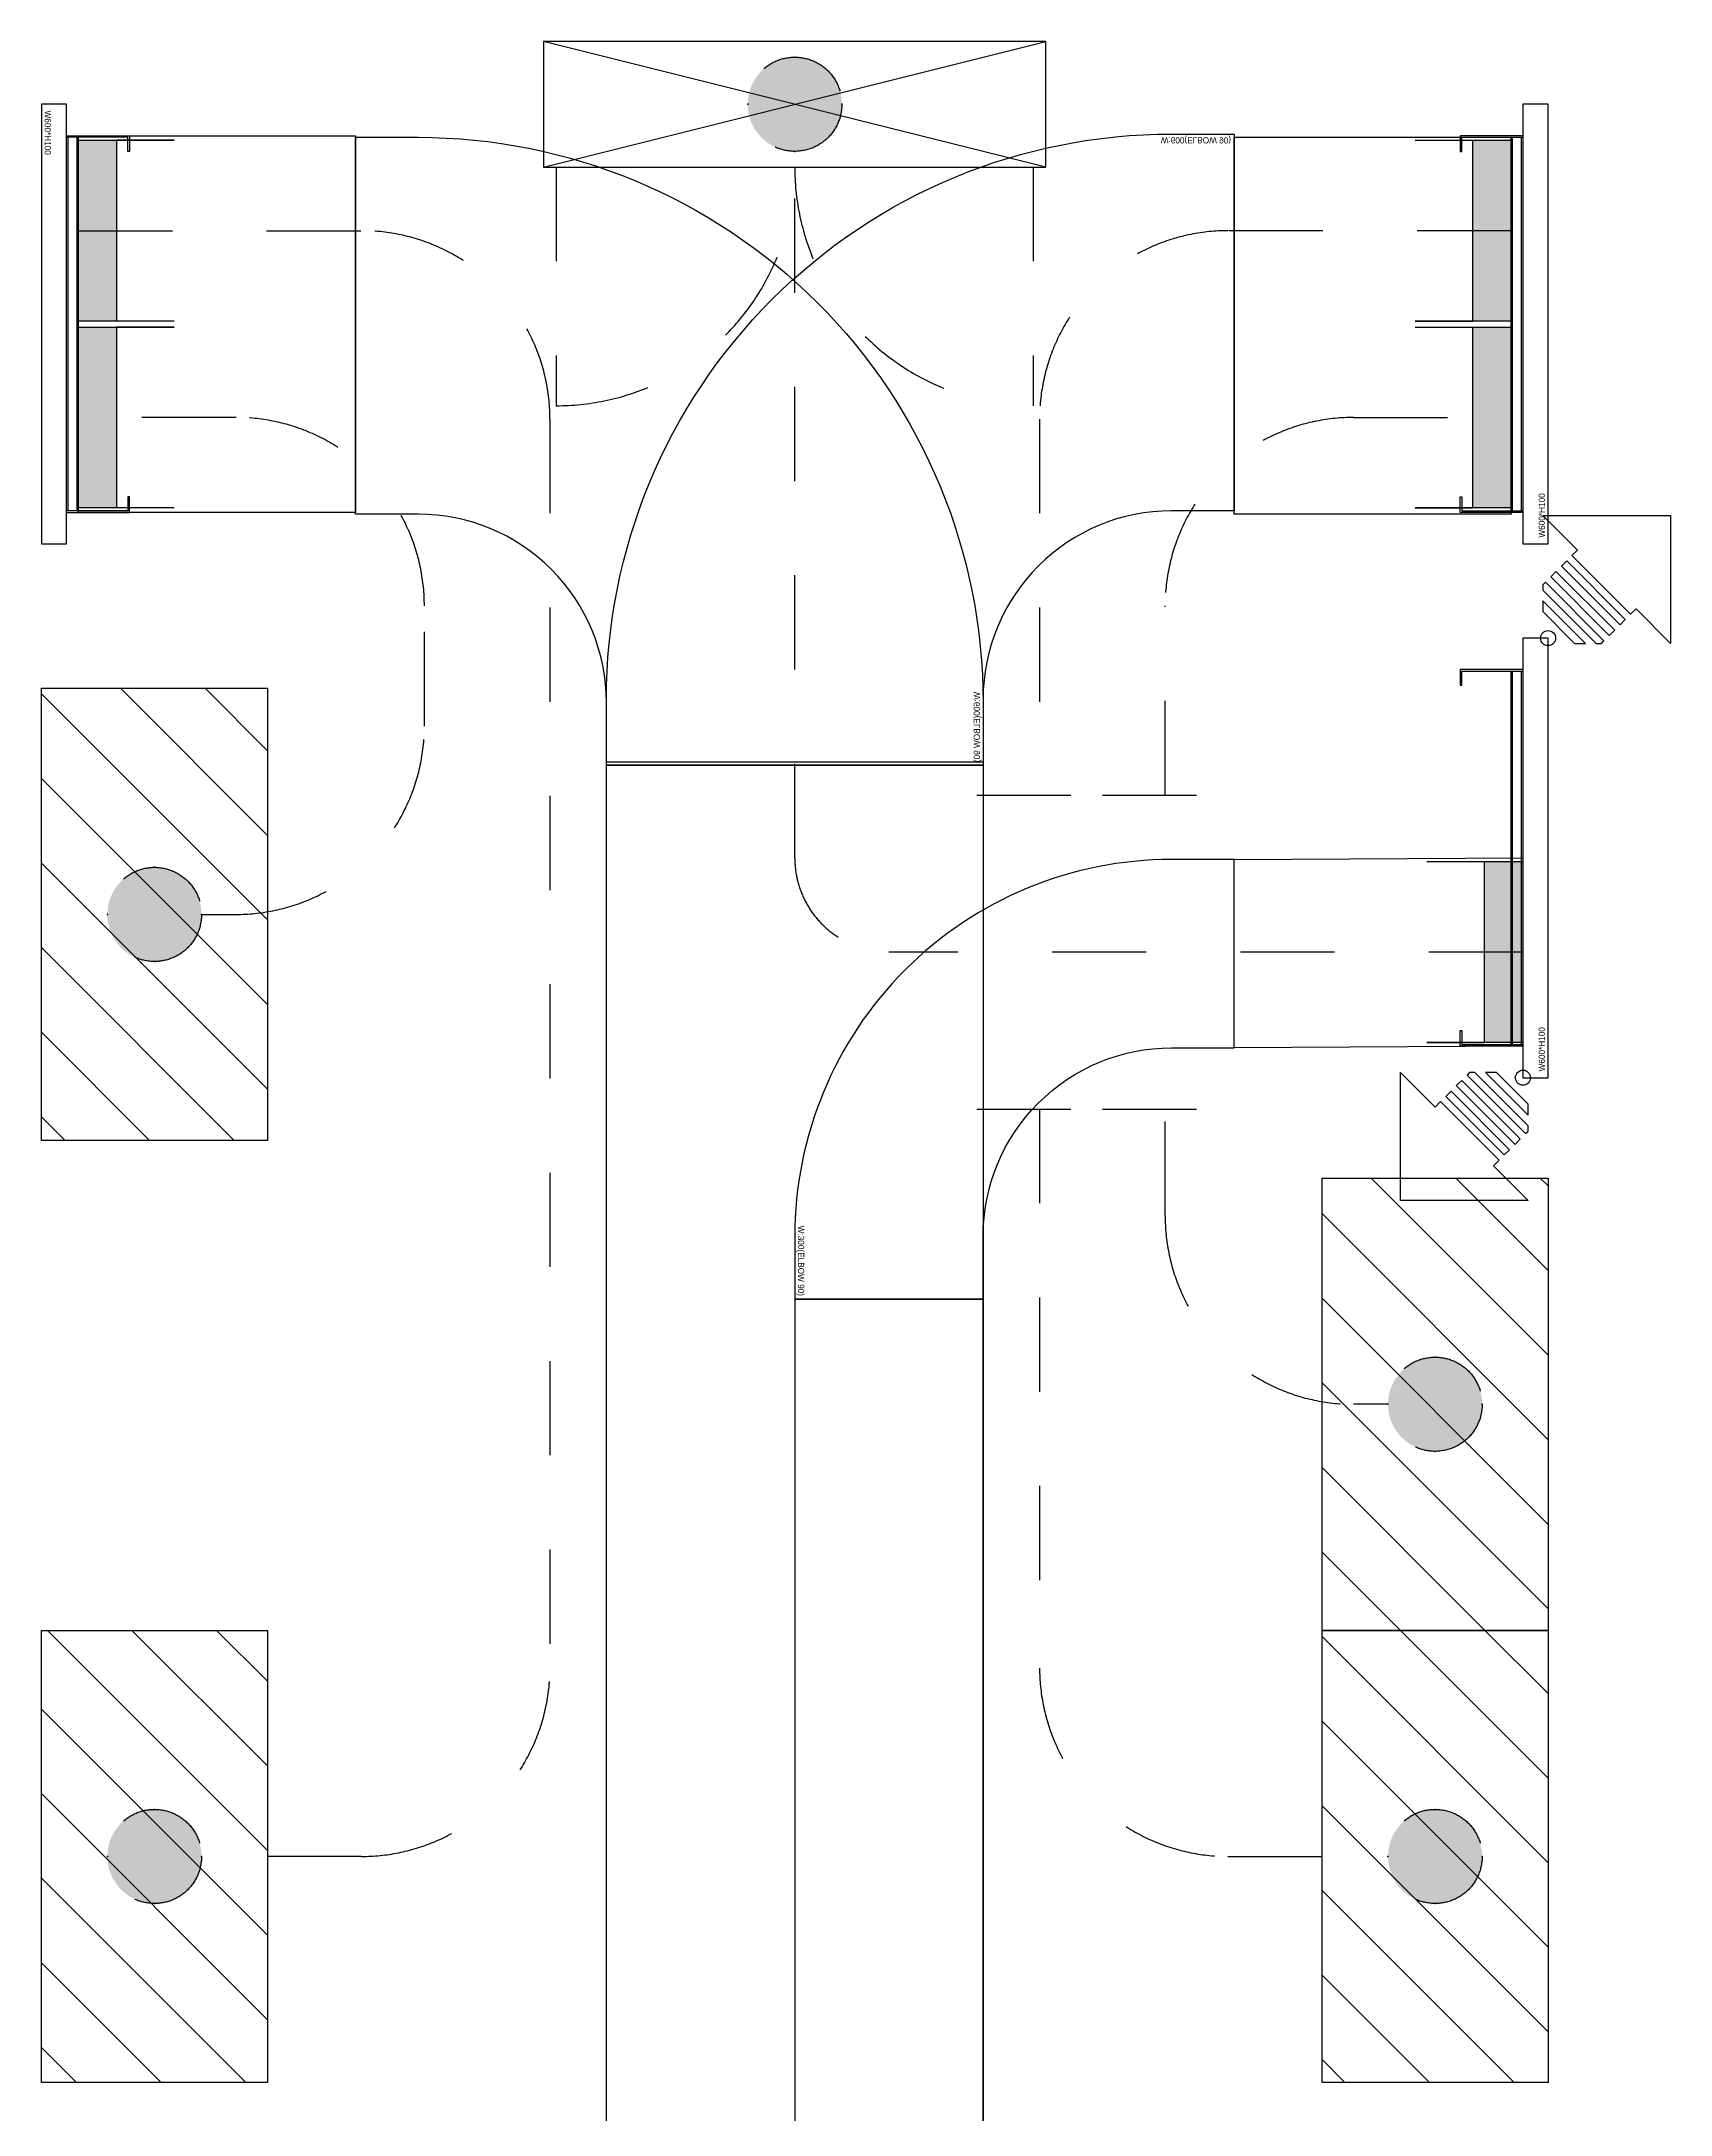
# Model space of a CAD drawing. Header units: millimetres. Extents: x 88028 to 500787, y -530175 to 1035835.
# Drawn here: x 92454 to 95049, y -53796 to -50495 of the extents above; entities that cross this region are included whole.
import ezdxf
from ezdxf.enums import TextEntityAlignment as Align

# ---------------------------------------------------------------- set-up
doc = ezdxf.new("R2010")
doc.units = ezdxf.units.MM
doc.header["$LTSCALE"] = 150
doc.linetypes.add('D1', pattern=[3, 1, -1, 1])
for name, color, linetype in [('------01 Distribution Panel', 3, 'Continuous'), ('------01 Distribution Panel_UPS_Emgency', 232, 'Continuous'), ('------01 Motor Control Panel or Center', 4, 'Continuous'), ('-----00 LV_CABLE', 2, 'Continuous'), ('-----26 Electrical Cable Tray', 200, 'Continuous'), ('-----26 Electrical Cable Tray_건물(UPS)', 100, 'Continuous'), ('-----26 Electrical Cable Tray_건물(일반)', 20, 'Continuous')]:
    doc.layers.add(name, color=color, linetype=linetype)
doc.styles.get("Standard").update_dxf_attribs({"font": ''})
doc.styles.get('Standard').set_extended_font_data('Dotum')

# ---------------------------------------------------------------- blocks, each defined once
blk = doc.blocks.new('A02')
h = blk.add_hatch()
h.set_pattern_fill('ANSI31', color=256, scale=25, style=0)
h.set_pattern_definition([(45, (-2000, -19200), (-56.1266, 56.1266), [])])
h.paths.add_polyline_path([(-300, 300), (-300, 0), (300, 0), (300, 300)])
blk.add_lwpolyline([(300, 0), (-300, 0), (-300, 300), (300, 300)], close=True)
blk = doc.blocks.new('*U8')
at = {"color": 0}
blk.add_lwpolyline([(0, 0), (-100, 0, -0.414214), (-400, 300), (-400, 400), (-1000, 400), (-1000, 300, 0.414214), (-100, -600), (0, -600)], format="xyb", close=True, dxfattribs=at)
blk.add_text('W:600(ELBOW 90)', height=10, dxfattribs=at).set_placement((-5, -590), align=Align.MIDDLE_RIGHT)
blk = doc.blocks.new('*U10')
at = {"linetype": 'Continuous', "ltscale": 0.1}
for p, q in [((-250, 56.6), (-250, 58.6)), ((-200, 56.6), (-200, 58.6)), ((-150, 56.6), (-150, 58.6)), ((-100, 56.6), (-100, 58.6)), ((-50, 56.6), (-50, 58.6)), ((0, 56.6), (0, 58.6)), ((50, 56.6), (50, 58.6)), ((100, 56.6), (100, 58.6)), ((150, 56.6), (150, 58.6)), ((200, 56.6), (200, 58.6)), ((250, 56.6), (250, 58.6))]:
    blk.add_line(p, q, dxfattribs=at)
for points in [[(-300, 40), (-300, 140), (-275, 140), (-275, 137.4), (-297.4, 137.4), (-297.4, 40)], [(300, 40), (300, 140), (275, 140), (275, 137.4), (297.4, 137.4), (297.4, 40)], [(-297.4, 58.6), (297.4, 58.6)], [(-297.4, 56.6), (297.4, 56.6)], [(297.4, 42.6), (-297.4, 42.6)]]:
    blk.add_lwpolyline(points, dxfattribs=at)
blk.add_lwpolyline([(350, 0), (350, 40), (-350, 40), (-350, 0)], close=True, dxfattribs=at)
blk.add_text('W600*H100', height=10, dxfattribs=at).set_placement((-340, 10), align=Align.MIDDLE_LEFT)
blk = doc.blocks.new('O08')
blk.add_hatch(color=256).paths.add_polyline_path([(120, 51), (-120, 51), (-120, 0), (120, 0)])
blk.add_lwpolyline([(120, 127.5), (120, 0), (-120, 0), (-120, 127.5), (-120, 51), (120, 51)])
blk = doc.blocks.new('11')
at = {"linetype": 'D1'}
h = blk.add_hatch(color=256, dxfattribs=at)
edge = h.paths.add_edge_path()
edge.add_arc((0, 0), 75, 0, 360)
blk.add_circle((0, 0), 75, dxfattribs=at)
for p in [(0, 75), (-75, 0), (75, 0), (0, -75)]:
    blk.add_point(p, dxfattribs=at)
blk = doc.blocks.new('TRAY (U-D)')
at = {"color": 0}
for points in [[(156, 467), (-28, 651), (651, 651), (651, -28), (467, 156), (438, 127), (127, 438)], [(14, 325), (325, 14), (354, 42), (42, 354)], [(71, 382), (382, 71), (410, 99), (99, 410)], [(-28, 283), (-28, 255), (255, -28), (283, -28), (297, -14), (-14, 297)], [(-28, 198), (-28, 141), (141, -28), (198, -28)]]:
    blk.add_lwpolyline(points, close=True, dxfattribs=at)
blk.add_circle((0, 0), 40, dxfattribs=at)
blk = doc.blocks.new('*U27')
at = {"color": 0}
blk.add_lwpolyline([(0, 0), (-100, 0, -0.414214), (-400, 300), (-400, 400), (-700, 400), (-700, 300, 0.414214), (-100, -300), (0, -300)], format="xyb", close=True, dxfattribs=at)
blk.add_text('W:300(ELBOW 90)', height=10, dxfattribs=at).set_placement((-5, -290), align=Align.MIDDLE_RIGHT)
blk = doc.blocks.new('MCP_EQUIPMENT-2')
for p, q in [((200, 400), (0, -400)), ((200, -400), (0, 400))]:
    blk.add_line(p, q)
at = {"color": 1, "linetype": 'D1'}
for p, q in [((200, 380), (580, 380)), ((200, -380), (580, -380))]:
    blk.add_line(p, q, dxfattribs=at)
blk.add_lwpolyline([(200, 400), (0, 400), (0, -400), (200, -400)], close=True)
for centre, start, end in [((200, 380), 270, 0), ((200, -380), 0, 90)]:
    blk.add_arc(centre, 380, start, end, dxfattribs=at)

msp = doc.modelspace()

# ---------------------------------------------------------------- linework, layer by layer
at = {"layer": '-----00 LV_CABLE', "linetype": 'D1'}
for points in [[(94813.6, -51945), (93803.6, -51945, -0.414214), (93653.6, -51795), (93653.6, -50670)], [(92512.2, -50796.3), (92963.6, -50796.3, -0.414214), (93263.6, -51096.3), (93263.6, -53085, -0.414214), (92963.6, -53385), (92708.6, -53385)], [(92708.6, -51885), (92763.6, -51885, 0.414214), (93063.6, -51585), (93063.6, -51393.7, 0.414214), (92763.6, -51093.7), (92512.2, -51093.7)]]:
    msp.add_lwpolyline(points, format="xyb", dxfattribs=at)
at = {"layer": '-----00 LV_CABLE', "linetype": 'D1', "elevation": 0}
for points in [[(94795, -50796.3), (94343.6, -50796.3, 0.414214), (94043.6, -51096.3), (94043.6, -51695)], [(94243.6, -51695), (94243.6, -51393.7, -0.414214), (94543.6, -51093.7), (94795, -51093.7)], [(94043.6, -52195), (94043.6, -53085, 0.414214), (94343.6, -53385), (94598.6, -53385)], [(94598.6, -52665), (94543.6, -52665, -0.414214), (94243.6, -52365), (94243.6, -52195)]]:
    msp.add_lwpolyline(points, format="xyb", dxfattribs=at)
for points in [[(93943.6, -51695), (94143.6, -51695)], [(94143.6, -51695), (94343.6, -51695)], [(93943.6, -52195), (94143.6, -52195)], [(94143.6, -52195), (94343.6, -52195)]]:
    msp.add_lwpolyline(points, dxfattribs=at)
at = {"layer": '-----26 Electrical Cable Tray'}
for points in [[(94813.6, -51795), (94813.6, -52095), (94353.6, -52097.6), (94353.6, -51797.6)], [(93653.6, -54595), (93953.6, -54595), (93953.6, -52497.6), (93653.6, -52497.6)]]:
    msp.add_lwpolyline(points, close=True, dxfattribs=at)
at = {"layer": '-----26 Electrical Cable Tray_건물(UPS)'}
for points in [[(94794.9, -50647.6), (94794.9, -51247.6), (94353.6, -51247.6), (94353.6, -50647.6)], [(93353.6, -51647.6), (93953.6, -51647.6), (93953.6, -54595), (93353.6, -54595)]]:
    msp.add_lwpolyline(points, close=True, dxfattribs=at)
at = {"layer": '-----26 Electrical Cable Tray_건물(일반)', "elevation": 0}
msp.add_lwpolyline([(92953.6, -50645), (92953.6, -51245), (92512.2, -51245), (92512.2, -50645)], close=True, dxfattribs=at)
at = {"layer": '-----26 Electrical Cable Tray_건물(일반)'}
msp.add_lwpolyline([(93353.6, -51647.6), (93953.6, -51647.6), (93953.6, -54595), (93353.6, -54595)], close=True, dxfattribs=at)

# ---------------------------------------------------------------- block references
at = {"layer": '------01 Distribution Panel', "xscale": 1.2, "yscale": 1.2, "zscale": 1.2, "rotation": 270}
for p in [(92453.6, -51885), (92453.6, -53385), (92453.6, -53385)]:
    msp.add_blockref('A02', p, dxfattribs=at)
at = {"layer": '------01 Distribution Panel_UPS_Emgency', "xscale": 1.2, "yscale": 1.2, "zscale": 1.2, "rotation": 270}
for p in [(94493.6, -52665), (94493.6, -53385)]:
    msp.add_blockref('A02', p, dxfattribs=at)
at = {"layer": '------01 Motor Control Panel or Center', "rotation": 270}
msp.add_blockref('MCP_EQUIPMENT-2', (93653.6, -50495), dxfattribs=at)
at = {"layer": '-----00 LV_CABLE', "linetype": 'D1'}
for p in [(93653.6, -50595), (92633.6, -51885), (94673.6, -52665), (92633.6, -53385), (94673.6, -53385)]:
    msp.add_blockref('11', p, dxfattribs=at)
at = {"layer": '-----00 LV_CABLE', "linetype": 'D1', "xscale": 1.2, "yscale": 1.2, "zscale": 1.2}
for p, rotation in [((92512.2, -50796.3), 270), ((94795, -50796.3), 89.99999999999999), ((92512.2, -51093.7), 270), ((94795, -51093.7), 89.99999999999999), ((94813.6, -51945), 89.99999999999999)]:
    msp.add_blockref('O08', p, dxfattribs=dict(at, rotation=rotation))
at = {"layer": '-----26 Electrical Cable Tray', "xscale": 0.3, "yscale": 0.3, "zscale": 0.3}
msp.add_blockref('TRAY (U-D)', (94853.6, -51445), dxfattribs=at)
at = {"layer": '-----26 Electrical Cable Tray'}
for name, p, rotation in [('*U10', (94853.6, -51795), 89.99999999999999), ('*U27', (93953.6, -52497.6), 270)]:
    msp.add_blockref(name, p, dxfattribs=dict(at, rotation=rotation))
at = {"layer": '-----26 Electrical Cable Tray', "xscale": 0.3, "yscale": 0.3, "zscale": 0.3, "rotation": 180}
msp.add_blockref('TRAY (U-D)', (94813.6, -52145), dxfattribs=at)
msp.add_blockref('TRAY (U-D)', (94813.6, -52145), dxfattribs=at)
at = {"layer": '-----26 Electrical Cable Tray_건물(UPS)', "rotation": 89.99999999999999}
msp.add_blockref('*U10', (94853.6, -50945), dxfattribs=at)
at = {"layer": '-----26 Electrical Cable Tray_건물(UPS)', "xscale": -1, "rotation": 180}
msp.add_blockref('*U8', (94353.6, -51242.4), dxfattribs=at)
at = {"layer": '-----26 Electrical Cable Tray_건물(일반)', "rotation": 270}
msp.add_blockref('*U10', (92453.6, -50945), dxfattribs=at)
at = {"layer": '-----26 Electrical Cable Tray_건물(일반)', "xscale": -1, "rotation": 90}
msp.add_blockref('*U8', (93353.6, -51647.6), dxfattribs=at)

doc.saveas('drawing.dxf')
